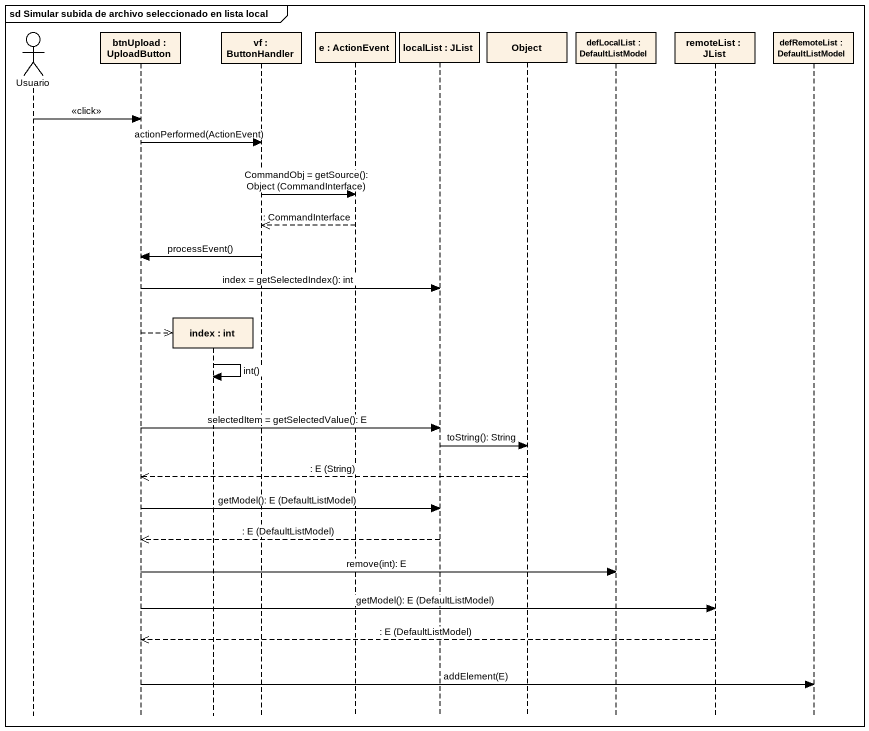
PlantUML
@startuml
mainframe sd Simular subida de archivo seleccionado en lista local
hide footbox
actor Usuario
participant "btnUpload : UploadButton" as btnUpload
participant "index : int" as index
participant "vf : ButtonHandler" as vf
participant "e : ActionEvent" as e
participant "localList : JList" as localList
participant "Object" as Object_
participant "defLocalList : DefaultListModel" as defLocalList
participant "remoteList : JList" as remoteList
participant "defRemoteList : DefaultListModel" as defRemoteList

Usuario -> btnUpload : <<click>>
btnUpload -> vf : actionPerformed(ActionEvent)
vf -> e : CommandObj = getSource(): Object (CommandInterface)
e -->> vf : : CommandInterface
vf -> btnUpload : processEvent()
btnUpload -> localList : index = getSelectedIndex(): int
btnUpload -->> index **
index -> index : int()
btnUpload -> localList : selectedItem = getSelectedValue(): E
localList -> Object_ : toString(): String
Object_ -->> btnUpload : : E (String)
btnUpload -> localList : getModel(): E (DefaultListModel)
localList -->> btnUpload : : E (DefaultListModel)
btnUpload -> defLocalList : remove(int): E
btnUpload -> remoteList : getModel(): E (DefaultListModel)
remoteList -->> btnUpload : : E (DefaultListModel)
btnUpload -> defRemoteList : addElement(E)
@enduml
